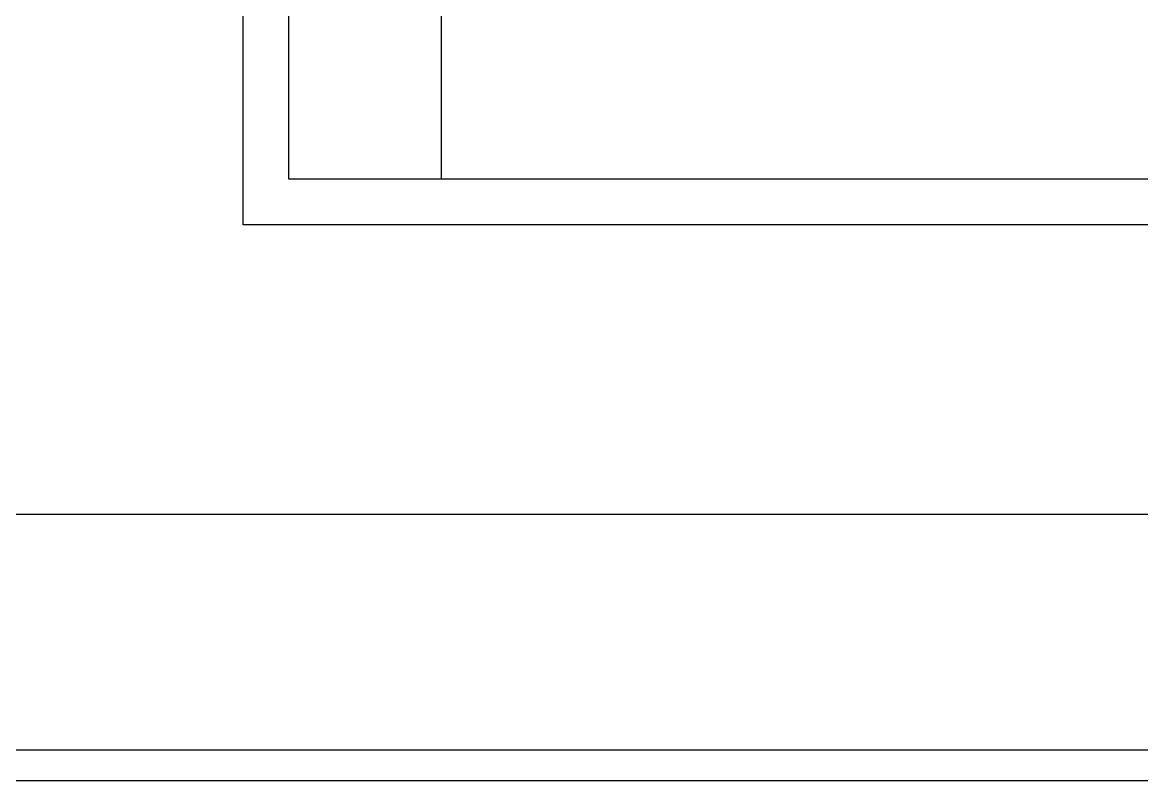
# Model space of a CAD drawing. Header units: millimetres. Extents: x -26983 to 60590, y 825 to 42375.
# Drawn here: x 59836.91 to 59851.29, y 17355.56 to 17365.31 of the extents above; entities that cross this region are included whole.
import ezdxf

# ---------------------------------------------------------------- set-up
doc = ezdxf.new("R2010")
doc.units = ezdxf.units.MM
doc.header["$LTSCALE"] = 100
doc.header["$MEASUREMENT"] = 0
doc.layers.get('0').update_dxf_attribs({"linetype": 'CONTINUOUS'})
doc.layers.add('ELE9', color=9, linetype='CONTINUOUS')

# ---------------------------------------------------------------- blocks, each defined once
blk = doc.blocks.new('B2FF')
at = {"layer": 'ELE9', "color": 253, "ltscale": 0.1}
for points in [[(37339374.72, 549896.34), (37339374.72, 548251.34), (37347569.72, 548251.34), (37347569.72, 550811.34), (37347379.72, 550811.34), (37347379.72, 548441.34), (37346019.72, 548441.34), (37346019.72, 550621.34), (37346579.72, 550621.34), (37346579.72, 550811.34), (37345829.72, 550811.34), (37345829.72, 548441.34), (37344469.72, 548441.34), (37344469.72, 550621.34), (37345029.72, 550621.34), (37345029.72, 550811.34), (37344469.72, 550811.34), (37344469.72, 551016.34), (37344279.72, 551016.34), (37344279.72, 548441.34), (37339564.72, 548441.34), (37339564.72, 549896.34), (37339374.72, 549896.34)], [(37345809.72, 550681.34), (37345809.72, 549456.34), (37345799.72, 549456.34), (37345799.72, 548471.34), (37344499.72, 548471.34), (37344499.72, 549456.34), (37344489.72, 549456.34), (37344489.72, 550601.34), (37345049.72, 550601.34), (37345049.72, 550681.34)], [(37344599.72, 549441.34), (37344599.72, 548471.34)], [(37341699.72, 548076.34), (37348374.72, 548076.34), (37348374.72, 548251.34), (37348354.72, 548251.34), (37348354.72, 548096.34), (37341699.72, 548096.34)]]:
    blk.add_lwpolyline(points, dxfattribs=at)

msp = doc.modelspace()

# ---------------------------------------------------------------- block references
at = {"xscale": 0.01956471256889679, "yscale": 0.01956471256889679, "zscale": 0.01956471256889679}
msp.add_blockref('B2FF', (-670794.073, 6632.608), dxfattribs=at)

doc.saveas('drawing.dxf')
